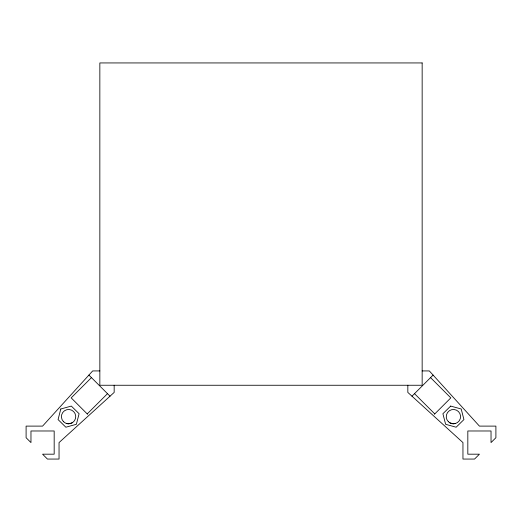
<?xml version="1.0" encoding="UTF-8"?>
<svg xmlns="http://www.w3.org/2000/svg" width="522" height="522" viewBox="0 0 522 522"><rect width="100%" height="100%" fill="white"/><g stroke="black" fill="none" stroke-linecap="round" stroke-linejoin="round"><path stroke-width="0.78" d="M91.441 377.615L71.181 397.875L87.507 414.207M87.226 413.92L107.486 393.666M411.982 396.198L433.09 375.083M434.493 414.207L450.819 397.875L430.559 377.615M72.166 422.846L68.584 423.805L66.731 423.564M455.269 423.564L453.416 423.805L449.833 422.846M99.846 370.927L92.681 370.927L42.576 426.109L26.1 426.109L26.1 437.71L30.968 442.584L30.968 430.983L54.177 430.983L54.177 454.186L42.576 454.186L47.443 459.06L59.045 459.06L59.045 442.584L114.168 392.42L114.168 385.256M422.154 370.927L429.319 370.927L479.424 426.109L495.9 426.109L495.9 437.71L491.032 442.584L491.032 430.983L467.823 430.983L467.823 454.186L479.424 454.186L474.557 459.06L462.955 459.06L462.955 442.584L407.832 392.42L407.832 385.256M414.514 393.666L434.774 413.92M88.91 375.083L110.018 396.198M60.793 409L58.066 419.571L65.857 427.218L76.375 424.295L79.103 413.724L71.312 406.077L60.793 409M450.688 406.077L442.897 413.724L445.625 424.295L456.143 427.218L463.934 419.571L461.207 409L450.688 406.077M422.154 62.94L99.846 62.94L99.846 385.256L422.154 385.256L422.154 62.94M63.521 421.711A7.164 7.164 0 0 0 75.501 418.5A7.164 7.164 0 0 0 66.731 409.724A7.164 7.164 0 0 0 63.521 421.711M448.352 421.711A7.164 7.164 0 0 0 460.332 418.5A7.164 7.164 0 0 0 451.563 409.724A7.164 7.164 0 0 0 448.352 421.711"/></g></svg>
